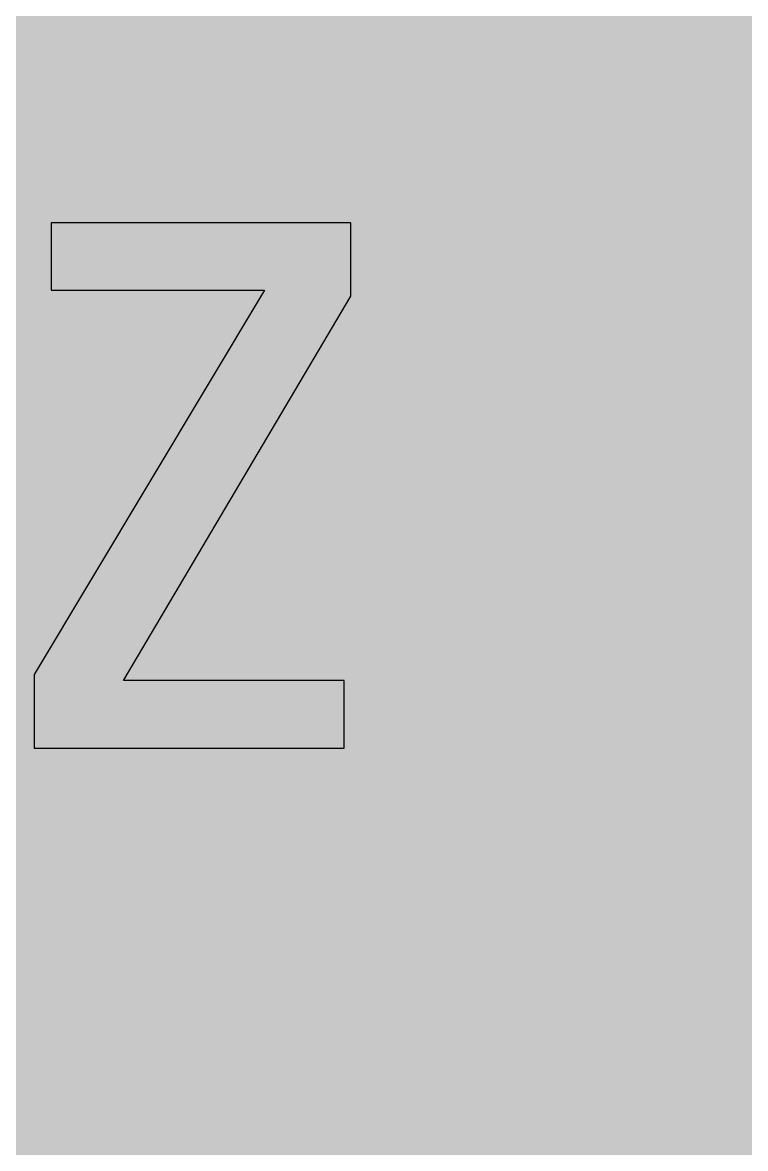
# Model space of a CAD drawing. Header units: millimetres. Extents: x 0 to 212, y 0 to 318.
# Drawn here: x 30.6 to 81.6, y 158.8 to 238.2 of the extents above; entities that cross this region are included whole.
import ezdxf

# ---------------------------------------------------------------- set-up
doc = ezdxf.new("R2010")
doc.units = ezdxf.units.MM

msp = doc.modelspace()

# ---------------------------------------------------------------- hatches: boundary and pattern name
for color, points in [(40, [(14.1633, 0.0536), (13.9878, 0.0533), (13.8125, 0.0559), (13.6373, 0.061), (13.462, 0.0686), (13.2893, 0.0787), (13.114, 0.0914), (12.9413, 0.1041), (12.7686, 0.1219), (12.5959, 0.1397), (12.4231, 0.16), (12.2504, 0.1829), (12.0777, 0.2057), (11.9075, 0.2337), (11.7373, 0.2616), (11.5672, 0.2921), (11.397, 0.3251), (11.2268, 0.3607), (11.0592, 0.3988), (10.8915, 0.4369), (10.7239, 0.4775), (10.5562, 0.5207), (10.3886, 0.5664), (10.2235, 0.6121), (10.0584, 0.6629), (9.8933, 0.7137), (9.7307, 0.7671), (9.5682, 0.8204), (9.4056, 0.8788), (9.2431, 0.9373), (9.083, 0.9982), (8.923, 1.0617), (8.763, 1.1252), (8.6055, 1.1938), (8.4455, 1.2624), (8.2906, 1.331), (8.1331, 1.4046), (7.9781, 1.4783), (7.8232, 1.5545), (7.6708, 1.6332), (7.5184, 1.7145), (7.366, 1.7958), (7.2161, 1.8796), (7.0663, 1.966), (6.919, 2.0523), (6.7716, 2.1438), (6.6243, 2.2352), (6.4795, 2.3266), (6.3348, 2.4232), (6.19, 2.5197), (6.0477, 2.6187), (5.908, 2.7178), (5.7683, 2.8194), (5.6286, 2.9235), (5.4915, 3.0302), (5.3543, 3.1369), (5.2197, 3.2461), (5.0851, 3.3579), (4.953, 3.4722), (4.8209, 3.5865), (4.6914, 3.7033), (4.5644, 3.8202), (4.4348, 3.9395), (4.3104, 4.0615), (4.1859, 4.1859), (4.0615, 4.3104), (3.9395, 4.4348), (3.8202, 4.5618), (3.7033, 4.6914), (3.5865, 4.8209), (3.4722, 4.953), (3.3579, 5.0851), (3.2487, 5.2197), (3.1369, 5.3543), (3.0302, 5.4915), (2.9235, 5.6286), (2.8194, 5.7683), (2.7178, 5.908), (2.6187, 6.0477), (2.5197, 6.19), (2.4232, 6.3348), (2.3266, 6.477), (2.2352, 6.6243), (2.1438, 6.7691), (2.0523, 6.9164), (1.966, 7.0663), (1.8796, 7.2161), (1.7958, 7.366), (1.7145, 7.5184), (1.6332, 7.6708), (1.5545, 7.8232), (1.4783, 7.9781), (1.4046, 8.1331), (1.331, 8.2906), (1.2598, 8.4455), (1.1913, 8.603), (1.1252, 8.763), (1.0592, 8.923), (0.9982, 9.083), (0.9373, 9.2431), (0.8763, 9.4056), (0.8204, 9.5682), (0.7645, 9.7307), (0.7112, 9.8933), (0.6604, 10.0584), (0.6121, 10.2235), (0.5639, 10.3911), (0.5207, 10.5562), (0.4775, 10.7239), (0.4343, 10.8915), (0.3962, 11.0592), (0.3607, 11.2268), (0.3251, 11.397), (0.2921, 11.5672), (0.2616, 11.7373), (0.2311, 11.9075), (0.2057, 12.0802), (0.1803, 12.2504), (0.1575, 12.4231), (0.1372, 12.5959), (0.1194, 12.7686), (0.1041, 12.9413), (0.0889, 13.1166), (0.0787, 13.2893), (0.0686, 13.4645), (0.061, 13.6373), (0.0559, 13.8125), (0.0508, 13.9878), (0.0508, 14.163), (0.0522, 303.4425), (0.0508, 303.6164), (0.0559, 303.7916), (0.061, 303.9669), (0.0686, 304.1396), (0.0787, 304.3149), (0.0889, 304.4876), (0.1041, 304.6628), (0.1194, 304.8356), (0.1372, 305.0083), (0.1575, 305.181), (0.1803, 305.3537), (0.2057, 305.5239), (0.2311, 305.6966), (0.2616, 305.8668), (0.2921, 306.037), (0.3251, 306.2072), (0.3607, 306.3748), (0.3962, 306.545), (0.4343, 306.7126), (0.4775, 306.8803), (0.5207, 307.0479), (0.5639, 307.213), (0.6121, 307.3781), (0.6604, 307.5432), (0.7112, 307.7083), (0.7645, 307.8734), (0.8204, 308.036), (0.8763, 308.1985), (0.9373, 308.3611), (0.9982, 308.5211), (1.0592, 308.6811), (1.1252, 308.8411), (1.1913, 308.9986), (1.2598, 309.1561), (1.331, 309.3136), (1.4046, 309.4685), (1.4783, 309.626), (1.5545, 309.7784), (1.6332, 309.9333), (1.7145, 310.0857), (1.7958, 310.2356), (1.8796, 310.388), (1.966, 310.5379), (2.0523, 310.6852), (2.1438, 310.8325), (2.2352, 310.9798), (2.3266, 311.1246), (2.4232, 311.2694), (2.5197, 311.4116), (2.6187, 311.5539), (2.7178, 311.6961), (2.8194, 311.8358), (2.9235, 311.9755), (3.0302, 312.1127), (3.1369, 312.2473), (3.2487, 312.3844), (3.3579, 312.5165), (3.4722, 312.6486), (3.5865, 312.7807), (3.7033, 312.9102), (3.8202, 313.0398), (3.9395, 313.1668), (4.0615, 313.2938), (4.1859, 313.4182), (4.3104, 313.5401), (4.4348, 313.6621), (4.5644, 313.784), (4.6914, 313.9008), (4.8209, 314.0177), (4.953, 314.132), (5.0851, 314.2437), (5.2197, 314.3555), (5.3543, 314.4647), (5.4915, 314.5739), (5.6286, 314.6781), (5.7683, 314.7822), (5.908, 314.8838), (6.0477, 314.9854), (6.19, 315.0845), (6.3348, 315.181), (6.4795, 315.275), (6.6243, 315.3689), (6.7716, 315.4604), (6.919, 315.5493), (7.0663, 315.6382), (7.2161, 315.7245), (7.366, 315.8084), (7.5184, 315.8896), (7.6708, 315.9709), (7.8232, 316.0471), (7.9781, 316.1233), (8.1331, 316.1995), (8.2906, 316.2706), (8.4455, 316.3418), (8.6055, 316.4103), (8.763, 316.4789), (8.923, 316.5424), (9.083, 316.6059), (9.2431, 316.6669), (9.4056, 316.7253), (9.5682, 316.7837), (9.7307, 316.8371), (9.8933, 316.8904), (10.0584, 316.9412), (10.2235, 316.992), (10.3886, 317.0377), (10.5562, 317.0834), (10.7239, 317.1266), (10.8915, 317.1673), (11.0592, 317.2079), (11.2268, 317.2435), (11.397, 317.279), (11.5672, 317.312), (11.7373, 317.3425), (11.9075, 317.3705), (12.0777, 317.3984), (12.2504, 317.4213), (12.4231, 317.4441), (12.5959, 317.4644), (12.7686, 317.4822), (12.9413, 317.5), (13.114, 317.5127), (13.2893, 317.5254), (13.462, 317.5356), (13.6373, 317.5432), (13.8125, 317.5483), (13.9878, 317.5508), (14.163, 317.5533), (197.6078, 317.5536), (197.7822, 317.5508), (197.9574, 317.5483), (198.1327, 317.5432), (198.3054, 317.5356), (198.4807, 317.5254), (198.6534, 317.5127), (198.8287, 317.5), (199.0014, 317.4822), (199.1741, 317.4644), (199.3468, 317.4441), (199.5195, 317.4213), (199.6897, 317.3984), (199.8624, 317.3705), (200.0326, 317.3425), (200.2028, 317.312), (200.373, 317.279), (200.5432, 317.2435), (200.7108, 317.2079), (200.8784, 317.1673), (201.0461, 317.1266), (201.2137, 317.0834), (201.3788, 317.0377), (201.5465, 316.992), (201.7116, 316.9412), (201.8767, 316.8904), (202.0392, 316.8371), (202.2018, 316.7837), (202.3643, 316.7253), (202.5269, 316.6669), (202.6869, 316.6059), (202.8469, 316.5424), (203.007, 316.4789), (203.167, 316.4103), (203.3245, 316.3418), (203.4794, 316.2706), (203.6369, 316.1995), (203.7918, 316.1233), (203.9468, 316.0471), (204.0992, 315.9709), (204.2516, 315.8896), (204.404, 315.8084), (204.5538, 315.7245), (204.7037, 315.6382), (204.8535, 315.5493), (205.0009, 315.4604), (205.1456, 315.3689), (205.293, 315.275), (205.4352, 315.181), (205.58, 315.0845), (205.7222, 314.9854), (205.8619, 314.8838), (206.0016, 314.7822), (206.1413, 314.6781), (206.2785, 314.5739), (206.4156, 314.4647), (206.5503, 314.3555), (206.6849, 314.2437), (206.817, 314.132), (206.949, 314.0177), (207.0786, 313.9008), (207.2081, 313.784), (207.3351, 313.6621), (207.4596, 313.5401), (207.584, 313.4182), (207.7085, 313.2938), (207.8304, 313.1668), (207.9498, 313.0398), (208.0666, 312.9102), (208.1835, 312.7807), (208.2978, 312.6486), (208.4121, 312.5165), (208.5238, 312.3844), (208.6331, 312.2473), (208.7397, 312.1127), (208.8464, 311.9755), (208.9506, 311.8358), (209.0522, 311.6961), (209.1512, 311.5539), (209.2503, 311.4116), (209.3468, 311.2694), (209.4433, 311.1246), (209.5348, 310.9798), (209.6262, 310.8325), (209.7176, 310.6852), (209.804, 310.5379), (209.8904, 310.388), (209.9742, 310.2356), (210.0555, 310.0857), (210.1367, 309.9333), (210.2155, 309.7784), (210.2917, 309.626), (210.3653, 309.4685), (210.439, 309.3136), (210.5076, 309.1561), (210.5762, 308.9986), (210.6447, 308.8411), (210.7082, 308.6811), (210.7717, 308.5211), (210.8327, 308.3611), (210.8911, 308.1985), (210.9495, 308.036), (211.0029, 307.8734), (211.0562, 307.7083), (211.107, 307.5432), (211.1578, 307.3781), (211.2035, 307.213), (211.2493, 307.0479), (211.2924, 306.8803), (211.3331, 306.7126), (211.3712, 306.545), (211.4093, 306.3748), (211.4448, 306.2072), (211.4779, 306.037), (211.5083, 305.8668), (211.5363, 305.6966), (211.5642, 305.5239), (211.5871, 305.3537), (211.6099, 305.181), (211.6303, 305.0083), (211.648, 304.8356), (211.6658, 304.6628), (211.6785, 304.4876), (211.6912, 304.3149), (211.7014, 304.1396), (211.709, 303.9669), (211.7141, 303.7916), (211.7166, 303.6164), (211.7166, 303.4411), (211.7189, 14.1647), (211.7166, 13.9878), (211.7141, 13.8125), (211.709, 13.6373), (211.7014, 13.4645), (211.6912, 13.2893), (211.6785, 13.1166), (211.6658, 12.9413), (211.648, 12.7686), (211.6303, 12.5959), (211.6099, 12.4231), (211.5871, 12.2504), (211.5642, 12.0802), (211.5363, 11.9075), (211.5083, 11.7373), (211.4779, 11.5672), (211.4448, 11.397), (211.4093, 11.2268), (211.3712, 11.0592), (211.3331, 10.8915), (211.2924, 10.7239), (211.2493, 10.5562), (211.2035, 10.3911), (211.1578, 10.2235), (211.107, 10.0584), (211.0562, 9.8933), (211.0029, 9.7307), (210.9495, 9.5682), (210.8911, 9.4056), (210.8327, 9.2431), (210.7717, 9.083), (210.7082, 8.923), (210.6447, 8.763), (210.5762, 8.603), (210.5076, 8.4455), (210.439, 8.2906), (210.3653, 8.1331), (210.2917, 7.9781), (210.2155, 7.8232), (210.1367, 7.6708), (210.0555, 7.5184), (209.9742, 7.366), (209.8904, 7.2161), (209.804, 7.0663), (209.7176, 6.9164), (209.6262, 6.7691), (209.5348, 6.6243), (209.4433, 6.477), (209.3468, 6.3348), (209.2503, 6.19), (209.1512, 6.0477), (209.0522, 5.908), (208.9506, 5.7683), (208.8464, 5.6286), (208.7397, 5.4915), (208.6331, 5.3543), (208.5238, 5.2197), (208.4121, 5.0851), (208.2978, 4.953), (208.1835, 4.8209), (208.0666, 4.6914), (207.9498, 4.5618), (207.8304, 4.4348), (207.7085, 4.3104), (207.584, 4.1859), (207.4596, 4.0615), (207.3351, 3.9395), (207.2081, 3.8202), (207.0786, 3.7033), (206.949, 3.5865), (206.817, 3.4722), (206.6849, 3.3579), (206.5503, 3.2461), (206.4156, 3.1369), (206.2785, 3.0302), (206.1413, 2.9235), (206.0016, 2.8194), (205.8619, 2.7178), (205.7222, 2.6187), (205.58, 2.5197), (205.4352, 2.4232), (205.293, 2.3266), (205.1456, 2.2352), (205.0009, 2.1438), (204.8535, 2.0523), (204.7037, 1.966), (204.5538, 1.8796), (204.404, 1.7958), (204.2516, 1.7145), (204.0992, 1.6332), (203.9468, 1.5545), (203.7918, 1.4783), (203.6369, 1.4046), (203.4794, 1.331), (203.3245, 1.2624), (203.167, 1.1938), (203.007, 1.1252), (202.8469, 1.0617), (202.6869, 0.9982), (202.5269, 0.9373), (202.3643, 0.8788), (202.2018, 0.8204), (202.0392, 0.7671), (201.8767, 0.7137), (201.7116, 0.6629), (201.5465, 0.6121), (201.3788, 0.5664), (201.2137, 0.5207), (201.0461, 0.4775), (200.8784, 0.4369), (200.7108, 0.3988), (200.5432, 0.3607), (200.373, 0.3251), (200.2028, 0.2921), (200.0326, 0.2616), (199.8624, 0.2337), (199.6897, 0.2057), (199.5195, 0.1829), (199.3468, 0.16), (199.1741, 0.1397), (199.0014, 0.1219), (198.8287, 0.1041), (198.6534, 0.0914), (198.4807, 0.0787), (198.3054, 0.0686), (198.1327, 0.061), (197.9574, 0.0559), (197.7822, 0.0533), (197.6069, 0.0533)]), (59, [(53.7626, 218.8803), (53.7626, 224.0661), (32.6499, 224.0661), (32.6499, 219.3036), (47.6772, 219.3036), (31.4332, 192.2113), (31.4332, 187.0258), (53.2874, 187.0258), (53.2874, 191.7883), (37.7292, 191.7883)])]:
    msp.add_hatch(color=color).paths.add_polyline_path(points)
h = msp.add_hatch(color=59)
edge = h.paths.add_edge_path()
edge.add_line((69.1624, 210.626), (69.342, 210.6244))
edge.add_line((69.342, 210.6244), (69.5173, 210.6219))
edge.add_line((69.5173, 210.6219), (69.6925, 210.6193))
edge.add_line((69.6925, 210.6193), (69.8627, 210.6143))
edge.add_line((69.8627, 210.6143), (70.0303, 210.6092))
edge.add_line((70.0303, 210.6092), (70.198, 210.6016))
edge.add_line((70.198, 210.6016), (70.3605, 210.5939))
edge.add_line((70.3605, 210.5939), (70.5206, 210.5838))
edge.add_line((70.5206, 210.5838), (70.678, 210.5711))
edge.add_line((70.678, 210.5711), (70.833, 210.5584))
edge.add_line((70.833, 210.5584), (70.9828, 210.5431))
edge.add_line((70.9828, 210.5431), (71.1327, 210.5254))
edge.add_line((71.1327, 210.5254), (71.28, 210.5076))
edge.add_line((71.28, 210.5076), (71.4223, 210.4873))
edge.add_line((71.4223, 210.4873), (71.562, 210.4644))
edge.add_line((71.562, 210.4644), (71.6991, 210.4415))
edge.add_line((71.6991, 210.4415), (71.8363, 210.4161))
edge.add_line((71.8363, 210.4161), (71.9684, 210.3857))
edge.add_line((71.9684, 210.3857), (72.0954, 210.3577))
edge.add_line((72.0954, 210.3577), (72.2224, 210.3247))
edge.add_line((72.2224, 210.3247), (72.3468, 210.2891))
edge.add_line((72.3468, 210.2891), (72.4662, 210.2536))
edge.add_line((72.4662, 210.2536), (72.5856, 210.2129))
edge.add_line((72.5856, 210.2129), (72.6999, 210.1723))
edge.add_line((72.6999, 210.1723), (72.8116, 210.1291))
edge.add_line((72.8116, 210.1291), (72.9234, 210.0834))
edge.add_line((72.9234, 210.0834), (73.0301, 210.0351))
edge.add_line((73.0301, 210.0351), (73.1317, 209.9818))
edge.add_line((73.1317, 209.9818), (73.2333, 209.9285))
edge.add_line((73.2333, 209.9285), (73.3323, 209.8726))
edge.add_line((73.3323, 209.8726), (73.4263, 209.8142))
edge.add_line((73.4263, 209.8142), (73.5203, 209.7507))
edge.add_line((73.5203, 209.7507), (73.6092, 209.6872))
edge.add_line((73.6092, 209.6872), (73.6956, 209.6186))
edge.add_line((73.6956, 209.6186), (73.7819, 209.55))
edge.add_line((73.7819, 209.55), (73.8632, 209.4763))
edge.add_line((73.8632, 209.4763), (73.9394, 209.4001))
edge.add_line((73.9394, 209.4001), (74.0156, 209.3189))
edge.add_line((74.0156, 209.3189), (74.0893, 209.2376))
edge.add_line((74.0893, 209.2376), (74.1578, 209.1512))
edge.add_line((74.1578, 209.1512), (74.2264, 209.0623))
edge.add_line((74.2264, 209.0623), (74.2899, 208.9709))
edge.add_line((74.2899, 208.9709), (74.3509, 208.8744))
edge.add_line((74.3509, 208.8744), (74.4093, 208.7778))
edge.add_line((74.4093, 208.7778), (74.4652, 208.6737))
edge.add_line((74.4652, 208.6737), (74.5185, 208.5696))
edge.add_line((74.5185, 208.5696), (74.5693, 208.4603))
edge.add_line((74.5693, 208.4603), (74.615, 208.3486))
edge.add_line((74.615, 208.3486), (74.6608, 208.2317))
edge.add_line((74.6608, 208.2317), (74.7014, 208.1124))
edge.add_line((74.7014, 208.1124), (74.7395, 207.9879))
edge.add_line((74.7395, 207.9879), (74.7751, 207.8609))
edge.add_line((74.7751, 207.8609), (74.8081, 207.7288))
edge.add_line((74.8081, 207.7288), (74.8386, 207.5942))
edge.add_line((74.8386, 207.5942), (74.8665, 207.4545))
edge.add_line((74.8665, 207.4545), (74.8894, 207.3123))
edge.add_line((74.8894, 207.3123), (74.9122, 207.1649))
edge.add_line((74.9122, 207.1649), (74.93, 207.0151))
edge.add_line((74.93, 207.0151), (74.9452, 206.8601))
edge.add_line((74.9452, 206.8601), (74.9579, 206.7001))
edge.add_line((74.9579, 206.7001), (74.9681, 206.5376))
edge.add_line((74.9681, 206.5376), (74.9757, 206.3699))
edge.add_line((74.9757, 206.3699), (74.9808, 206.1972))
edge.add_line((74.9808, 206.1972), (74.9808, 206.0194))
edge.add_line((74.9808, 206.0194), (74.9833, 203.9052))
edge.add_line((74.9833, 203.9052), (70.9605, 203.9052))
edge.add_line((70.9605, 203.9052), (70.5866, 203.901))
edge.add_line((70.5866, 203.901), (70.2183, 203.896))
edge.add_line((70.2183, 203.896), (69.8551, 203.8858))
edge.add_line((69.8551, 203.8858), (69.4995, 203.8706))
edge.add_line((69.4995, 203.8706), (69.1515, 203.8502))
edge.add_line((69.1515, 203.8502), (68.8086, 203.8274))
edge.add_line((68.8086, 203.8274), (68.4708, 203.7994))
edge.add_line((68.4708, 203.7994), (68.138, 203.7664))
edge.add_line((68.138, 203.7664), (67.8129, 203.7309))
edge.add_line((67.8129, 203.7309), (67.4954, 203.6902))
edge.add_line((67.4954, 203.6902), (67.1805, 203.647))
edge.add_line((67.1805, 203.647), (66.8731, 203.5962))
edge.add_line((66.8731, 203.5962), (66.5734, 203.5429))
edge.add_line((66.5734, 203.5429), (66.2788, 203.487))
edge.add_line((66.2788, 203.487), (65.9892, 203.4235))
edge.add_line((65.9892, 203.4235), (65.7073, 203.3575))
edge.add_line((65.7073, 203.3575), (65.4304, 203.2889))
edge.add_line((65.4304, 203.2889), (65.1586, 203.2127))
edge.add_line((65.1586, 203.2127), (64.8945, 203.134))
edge.add_line((64.8945, 203.134), (64.6354, 203.0501))
edge.add_line((64.6354, 203.0501), (64.3814, 202.9638))
edge.add_line((64.3814, 202.9638), (64.135, 202.8723))
edge.add_line((64.135, 202.8723), (63.8937, 202.7758))
edge.add_line((63.8937, 202.7758), (63.6575, 202.6768))
edge.add_line((63.6575, 202.6768), (63.4289, 202.5726))
edge.add_line((63.4289, 202.5726), (63.2054, 202.4634))
edge.add_line((63.2054, 202.4634), (62.9895, 202.3491))
edge.add_line((62.9895, 202.3491), (62.7761, 202.2323))
edge.add_line((62.7761, 202.2323), (62.5704, 202.1103))
edge.add_line((62.5704, 202.1103), (62.3722, 201.9859))
edge.add_line((62.3722, 201.9859), (62.1792, 201.8563))
edge.add_line((62.1792, 201.8563), (61.9912, 201.7217))
edge.add_line((61.9912, 201.7217), (61.8084, 201.582))
edge.add_line((61.8084, 201.582), (61.6331, 201.4398))
edge.add_line((61.6331, 201.4398), (61.4629, 201.2925))
edge.add_line((61.4629, 201.2925), (61.2978, 201.1401))
edge.add_line((61.2978, 201.1401), (61.1403, 200.9851))
edge.add_line((61.1403, 200.9851), (60.9879, 200.8251))
edge.add_line((60.9879, 200.8251), (60.8406, 200.6625))
edge.add_line((60.8406, 200.6625), (60.7009, 200.4924))
edge.add_line((60.7009, 200.4924), (60.5638, 200.3196))
edge.add_line((60.5638, 200.3196), (60.4368, 200.1444))
edge.add_line((60.4368, 200.1444), (60.3123, 199.9615))
edge.add_line((60.3123, 199.9615), (60.1955, 199.7761))
edge.add_line((60.1955, 199.7761), (60.0837, 199.5881))
edge.add_line((60.0837, 199.5881), (59.977, 199.3925))
edge.add_line((59.977, 199.3925), (59.878, 199.1944))
edge.add_line((59.878, 199.1944), (59.7814, 198.9938))
edge.add_line((59.7814, 198.9938), (59.6951, 198.7855))
edge.add_line((59.6951, 198.7855), (59.6113, 198.5747))
edge.add_line((59.6113, 198.5747), (59.5351, 198.3588))
edge.add_line((59.5351, 198.3588), (59.4614, 198.1403))
edge.add_line((59.4614, 198.1403), (59.3979, 197.9168))
edge.add_line((59.3979, 197.9168), (59.3369, 197.6882))
edge.add_line((59.3369, 197.6882), (59.2836, 197.4545))
edge.add_line((59.2836, 197.4545), (59.2353, 197.2183))
edge.add_line((59.2353, 197.2183), (59.1922, 196.977))
edge.add_line((59.1922, 196.977), (59.1541, 196.7332))
edge.add_line((59.1541, 196.7332), (59.1236, 196.4842))
edge.add_line((59.1236, 196.4842), (59.0982, 196.2302))
edge.add_line((59.0982, 196.2302), (59.0779, 195.9712))
edge.add_line((59.0779, 195.9712), (59.0652, 195.7095))
edge.add_line((59.0652, 195.7095), (59.055, 195.4428))
edge.add_line((59.055, 195.4428), (59.0525, 195.1736))
edge.add_line((59.0525, 195.1736), (59.055, 194.884))
edge.add_line((59.055, 194.884), (59.0652, 194.5996))
edge.add_line((59.0652, 194.5996), (59.0779, 194.3202))
edge.add_line((59.0779, 194.3202), (59.0956, 194.0458))
edge.add_line((59.0956, 194.0458), (59.121, 193.7791))
edge.add_line((59.121, 193.7791), (59.1515, 193.515))
edge.add_line((59.1515, 193.515), (59.1845, 193.2584))
edge.add_line((59.1845, 193.2584), (59.2252, 193.007))
edge.add_line((59.2252, 193.007), (59.2709, 192.7606))
edge.add_line((59.2709, 192.7606), (59.3192, 192.5193))
edge.add_line((59.3192, 192.5193), (59.375, 192.2831))
edge.add_line((59.375, 192.2831), (59.436, 192.0545))
edge.add_line((59.436, 192.0545), (59.4995, 191.8284))
edge.add_line((59.4995, 191.8284), (59.5706, 191.6074))
edge.add_line((59.5706, 191.6074), (59.6443, 191.3915))
edge.add_line((59.6443, 191.3915), (59.723, 191.1833))
edge.add_line((59.723, 191.1833), (59.8068, 190.9775))
edge.add_line((59.8068, 190.9775), (59.8957, 190.7769))
edge.add_line((59.8957, 190.7769), (59.9897, 190.5838))
edge.add_line((59.9897, 190.5838), (60.0888, 190.3933))
edge.add_line((60.0888, 190.3933), (60.1904, 190.2079))
edge.add_line((60.1904, 190.2079), (60.2971, 190.0276))
edge.add_line((60.2971, 190.0276), (60.4088, 189.8523))
edge.add_line((60.4088, 189.8523), (60.5231, 189.6821))
edge.add_line((60.5231, 189.6821), (60.645, 189.517))
edge.add_line((60.645, 189.517), (60.767, 189.357))
edge.add_line((60.767, 189.357), (60.8965, 189.2021))
edge.add_line((60.8965, 189.2021), (61.0286, 189.0497))
edge.add_line((61.0286, 189.0497), (61.1657, 188.9049))
edge.add_line((61.1657, 188.9049), (61.3054, 188.7626))
edge.add_line((61.3054, 188.7626), (61.4502, 188.6255))
edge.add_line((61.4502, 188.6255), (61.6001, 188.4934))
edge.add_line((61.6001, 188.4934), (61.7525, 188.3639))
edge.add_line((61.7525, 188.3639), (61.91, 188.2419))
edge.add_line((61.91, 188.2419), (62.07, 188.1226))
edge.add_line((62.07, 188.1226), (62.2325, 188.0083))
edge.add_line((62.2325, 188.0083), (62.4027, 187.899))
edge.add_line((62.4027, 187.899), (62.5729, 187.7924))
edge.add_line((62.5729, 187.7924), (62.7482, 187.6908))
edge.add_line((62.7482, 187.6908), (62.926, 187.5942))
edge.add_line((62.926, 187.5942), (63.1088, 187.5028))
edge.add_line((63.1088, 187.5028), (63.2943, 187.4139))
edge.add_line((63.2943, 187.4139), (63.4848, 187.3301))
edge.add_line((63.4848, 187.3301), (63.6753, 187.2513))
edge.add_line((63.6753, 187.2513), (63.8708, 187.1751))
edge.add_line((63.8708, 187.1751), (64.0715, 187.104))
edge.add_line((64.0715, 187.104), (64.2722, 187.0354))
edge.add_line((64.2722, 187.0354), (64.4779, 186.9719))
edge.add_line((64.4779, 186.9719), (64.6862, 186.9135))
edge.add_line((64.6862, 186.9135), (64.8995, 186.8602))
edge.add_line((64.8995, 186.8602), (65.1129, 186.8094))
edge.add_line((65.1129, 186.8094), (65.3313, 186.7611))
edge.add_line((65.3313, 186.7611), (65.5523, 186.7179))
edge.add_line((65.5523, 186.7179), (65.7733, 186.6798))
edge.add_line((65.7733, 186.6798), (66.0019, 186.6443))
edge.add_line((66.0019, 186.6443), (66.2305, 186.6113))
edge.add_line((66.2305, 186.6113), (66.4616, 186.5833))
edge.add_line((66.4616, 186.5833), (66.6953, 186.5605))
edge.add_line((66.6953, 186.5605), (66.9315, 186.5401))
edge.add_line((66.9315, 186.5401), (67.1728, 186.5249))
edge.add_line((67.1728, 186.5249), (67.4141, 186.5122))
edge.add_line((67.4141, 186.5122), (67.658, 186.502))
edge.add_line((67.658, 186.502), (67.9069, 186.497))
edge.add_line((67.9069, 186.497), (68.1558, 186.4944))
edge.add_line((68.1558, 186.4944), (68.3387, 186.497))
edge.add_line((68.3387, 186.497), (68.5216, 186.4995))
edge.add_line((68.5216, 186.4995), (68.7019, 186.5071))
edge.add_line((68.7019, 186.5071), (68.8772, 186.5173))
edge.add_line((68.8772, 186.5173), (69.0524, 186.5274))
edge.add_line((69.0524, 186.5274), (69.2252, 186.5427))
edge.add_line((69.2252, 186.5427), (69.3928, 186.5579))
edge.add_line((69.3928, 186.5579), (69.5604, 186.5757))
edge.add_line((69.5604, 186.5757), (69.7255, 186.5986))
edge.add_line((69.7255, 186.5986), (69.8881, 186.6214))
edge.add_line((69.8881, 186.6214), (70.0481, 186.6468))
edge.add_line((70.0481, 186.6468), (70.2031, 186.6748))
edge.add_line((70.2031, 186.6748), (70.358, 186.7052))
edge.add_line((70.358, 186.7052), (70.5104, 186.7383))
edge.add_line((70.5104, 186.7383), (70.6603, 186.7738))
edge.add_line((70.6603, 186.7738), (70.8101, 186.8094))
edge.add_line((70.8101, 186.8094), (70.9549, 186.85))
edge.add_line((70.9549, 186.85), (71.0971, 186.8907))
edge.add_line((71.0971, 186.8907), (71.2394, 186.9338))
edge.add_line((71.2394, 186.9338), (71.3791, 186.9796))
edge.add_line((71.3791, 186.9796), (71.5137, 187.0253))
edge.add_line((71.5137, 187.0253), (71.6483, 187.0761))
edge.add_line((71.6483, 187.0761), (71.7804, 187.1269))
edge.add_line((71.7804, 187.1269), (71.9125, 187.1777))
edge.add_line((71.9125, 187.1777), (72.0395, 187.2336))
edge.add_line((72.0395, 187.2336), (72.1665, 187.2894))
edge.add_line((72.1665, 187.2894), (72.2884, 187.3479))
edge.add_line((72.2884, 187.3479), (72.4103, 187.4088))
edge.add_line((72.4103, 187.4088), (72.5297, 187.4698))
edge.add_line((72.5297, 187.4698), (72.6491, 187.5333))
edge.add_line((72.6491, 187.5333), (72.7634, 187.5993))
edge.add_line((72.7634, 187.5993), (72.8777, 187.6654))
edge.add_line((72.8777, 187.6654), (72.9894, 187.7339))
edge.add_line((72.9894, 187.7339), (73.1012, 187.8051))
edge.add_line((73.1012, 187.8051), (73.2079, 187.8762))
edge.add_line((73.2079, 187.8762), (73.3146, 187.9473))
edge.add_line((73.3146, 187.9473), (73.4187, 188.0235))
edge.add_line((73.4187, 188.0235), (73.5228, 188.0997))
edge.add_line((73.5228, 188.0997), (73.6219, 188.1759))
edge.add_line((73.6219, 188.1759), (73.721, 188.2546))
edge.add_line((73.721, 188.2546), (73.8175, 188.3334))
edge.add_line((73.8175, 188.3334), (73.914, 188.4147))
edge.add_line((73.914, 188.4147), (74.008, 188.4985))
edge.add_line((74.008, 188.4985), (74.0994, 188.5823))
edge.add_line((74.0994, 188.5823), (74.1909, 188.6661))
edge.add_line((74.1909, 188.6661), (74.2798, 188.7525))
edge.add_line((74.2798, 188.7525), (74.3661, 188.8388))
edge.add_line((74.3661, 188.8388), (74.4525, 188.9277))
edge.add_line((74.4525, 188.9277), (74.5363, 189.0166))
edge.add_line((74.5363, 189.0166), (74.6176, 189.1081))
edge.add_line((74.6176, 189.1081), (74.6989, 189.1995))
edge.add_line((74.6989, 189.1995), (74.7776, 189.291))
edge.add_line((74.7776, 189.291), (74.8563, 189.3849))
edge.add_line((74.8563, 189.3849), (74.9325, 189.4789))
edge.add_line((74.9325, 189.4789), (75.0062, 189.5754))
edge.add_line((75.0062, 189.5754), (75.0799, 189.6694))
edge.add_line((75.0799, 189.6694), (75.151, 189.7659))
edge.add_line((75.151, 189.7659), (75.2221, 189.865))
edge.add_line((75.2221, 189.865), (75.2907, 189.9641))
edge.add_line((75.2907, 189.9641), (75.3593, 190.0631))
edge.add_line((75.3593, 190.0631), (75.4253, 190.1622))
edge.add_line((75.4253, 190.1622), (75.4913, 190.2612))
edge.add_line((75.4913, 190.2612), (75.5548, 190.3628))
edge.add_line((75.5548, 190.3628), (75.6183, 190.4644))
edge.add_line((75.6183, 190.4644), (76.3062, 187.0258))
edge.add_line((76.3062, 187.0258), (80.3811, 187.0258))
edge.add_line((80.3811, 187.0258), (80.3811, 206.339))
edge.add_line((80.3811, 206.339), (80.3783, 206.6011))
edge.add_line((80.3783, 206.6011), (80.3707, 206.8601))
edge.add_line((80.3707, 206.8601), (80.3605, 207.1167))
edge.add_line((80.3605, 207.1167), (80.3453, 207.3681))
edge.add_line((80.3453, 207.3681), (80.3275, 207.6171))
edge.add_line((80.3275, 207.6171), (80.3021, 207.8609))
edge.add_line((80.3021, 207.8609), (80.2742, 208.1022))
edge.add_line((80.2742, 208.1022), (80.2411, 208.3384))
edge.add_line((80.2411, 208.3384), (80.2056, 208.5721))
edge.add_line((80.2056, 208.5721), (80.1624, 208.8007))
edge.add_line((80.1624, 208.8007), (80.1167, 209.0242))
edge.add_line((80.1167, 209.0242), (80.0659, 209.2452))
edge.add_line((80.0659, 209.2452), (80.01, 209.4636))
edge.add_line((80.01, 209.4636), (79.949, 209.677))
edge.add_line((79.949, 209.677), (79.883, 209.8853))
edge.add_line((79.883, 209.8853), (79.8119, 210.091))
edge.add_line((79.8119, 210.091), (79.7357, 210.2917))
edge.add_line((79.7357, 210.2917), (79.6569, 210.4898))
edge.add_line((79.6569, 210.4898), (79.5706, 210.6828))
edge.add_line((79.5706, 210.6828), (79.4791, 210.8708))
edge.add_line((79.4791, 210.8708), (79.3826, 211.0562))
edge.add_line((79.3826, 211.0562), (79.2836, 211.2391))
edge.add_line((79.2836, 211.2391), (79.1769, 211.4144))
edge.add_line((79.1769, 211.4144), (79.0651, 211.5896))
edge.add_line((79.0651, 211.5896), (78.9483, 211.7573))
edge.add_line((78.9483, 211.7573), (78.8264, 211.9224))
edge.add_line((78.8264, 211.9224), (78.6994, 212.0824))
edge.add_line((78.6994, 212.0824), (78.5647, 212.2399))
edge.add_line((78.5647, 212.2399), (78.4276, 212.3923))
edge.add_line((78.4276, 212.3923), (78.2828, 212.5421))
edge.add_line((78.2828, 212.5421), (78.1329, 212.6869))
edge.add_line((78.1329, 212.6869), (77.978, 212.8266))
edge.add_line((77.978, 212.8266), (77.818, 212.9638))
edge.add_line((77.818, 212.9638), (77.6503, 213.0958))
edge.add_line((77.6503, 213.0958), (77.4776, 213.2228))
edge.add_line((77.4776, 213.2228), (77.2998, 213.3473))
edge.add_line((77.2998, 213.3473), (77.1144, 213.4667))
edge.add_line((77.1144, 213.4667), (76.9264, 213.581))
edge.add_line((76.9264, 213.581), (76.7283, 213.6927))
edge.add_line((76.7283, 213.6927), (76.5277, 213.7994))
edge.add_line((76.5277, 213.7994), (76.3194, 213.901))
edge.add_line((76.3194, 213.901), (76.1035, 214.0001))
edge.add_line((76.1035, 214.0001), (75.8825, 214.0941))
edge.add_line((75.8825, 214.0941), (75.6564, 214.1855))
edge.add_line((75.6564, 214.1855), (75.4228, 214.2693))
edge.add_line((75.4228, 214.2693), (75.184, 214.3506))
edge.add_line((75.184, 214.3506), (74.9376, 214.4293))
edge.add_line((74.9376, 214.4293), (74.6862, 214.5005))
edge.add_line((74.6862, 214.5005), (74.4271, 214.569))
edge.add_line((74.4271, 214.569), (74.1629, 214.6325))
edge.add_line((74.1629, 214.6325), (73.8911, 214.6935))
edge.add_line((73.8911, 214.6935), (73.6117, 214.7494))
edge.add_line((73.6117, 214.7494), (73.3273, 214.8002))
edge.add_line((73.3273, 214.8002), (73.0377, 214.8459))
edge.add_line((73.0377, 214.8459), (72.738, 214.8891))
edge.add_line((72.738, 214.8891), (72.4332, 214.9272))
edge.add_line((72.4332, 214.9272), (72.1208, 214.9602))
edge.add_line((72.1208, 214.9602), (71.8033, 214.9881))
edge.add_line((71.8033, 214.9881), (71.4756, 215.0135))
edge.add_line((71.4756, 215.0135), (71.1429, 215.0339))
edge.add_line((71.1429, 215.0339), (70.805, 215.0491))
edge.add_line((70.805, 215.0491), (70.4571, 215.0593))
edge.add_line((70.4571, 215.0593), (70.104, 215.0669))
edge.add_line((70.104, 215.0669), (69.7433, 215.0694))
edge.add_line((69.7433, 215.0694), (69.5808, 215.0694))
edge.add_line((69.5808, 215.0694), (69.4207, 215.0669))
edge.add_line((69.4207, 215.0669), (69.2607, 215.0643))
edge.add_line((69.2607, 215.0643), (69.1007, 215.0593))
edge.add_line((69.1007, 215.0593), (68.9432, 215.0542))
edge.add_line((68.9432, 215.0542), (68.7832, 215.0491))
edge.add_line((68.7832, 215.0491), (68.6257, 215.0415))
edge.add_line((68.6257, 215.0415), (68.4682, 215.0339))
edge.add_line((68.4682, 215.0339), (68.3108, 215.0237))
edge.add_line((68.3108, 215.0237), (68.1558, 215.0135))
edge.add_line((68.1558, 215.0135), (67.9983, 215.0034))
edge.add_line((67.9983, 215.0034), (67.8434, 214.9907))
edge.add_line((67.8434, 214.9907), (67.6885, 214.978))
edge.add_line((67.6885, 214.978), (67.5361, 214.9627))
edge.add_line((67.5361, 214.9627), (67.3811, 214.9475))
edge.add_line((67.3811, 214.9475), (67.2287, 214.9323))
edge.add_line((67.2287, 214.9323), (67.0763, 214.917))
edge.add_line((67.0763, 214.917), (66.9239, 214.8992))
edge.add_line((66.9239, 214.8992), (66.7741, 214.8789))
edge.add_line((66.7741, 214.8789), (66.6217, 214.8611))
edge.add_line((66.6217, 214.8611), (66.4718, 214.8408))
edge.add_line((66.4718, 214.8408), (66.3245, 214.8205))
edge.add_line((66.3245, 214.8205), (66.1746, 214.7976))
edge.add_line((66.1746, 214.7976), (66.0273, 214.7748))
edge.add_line((66.0273, 214.7748), (65.88, 214.7519))
edge.add_line((65.88, 214.7519), (65.7327, 214.7291))
edge.add_line((65.7327, 214.7291), (65.5879, 214.7037))
edge.add_line((65.5879, 214.7037), (65.4406, 214.6808))
edge.add_line((65.4406, 214.6808), (65.2983, 214.6529))
edge.add_line((65.2983, 214.6529), (65.1535, 214.6275))
edge.add_line((65.1535, 214.6275), (65.0113, 214.5995))
edge.add_line((65.0113, 214.5995), (64.8691, 214.5741))
edge.add_line((64.8691, 214.5741), (64.7268, 214.5436))
edge.add_line((64.7268, 214.5436), (64.5846, 214.5157))
edge.add_line((64.5846, 214.5157), (64.4449, 214.4878))
edge.add_line((64.4449, 214.4878), (64.3052, 214.4573))
edge.add_line((64.3052, 214.4573), (64.168, 214.4268))
edge.add_line((64.168, 214.4268), (64.0283, 214.3963))
edge.add_line((64.0283, 214.3963), (63.8937, 214.3633))
edge.add_line((63.8937, 214.3633), (63.7565, 214.3328))
edge.add_line((63.7565, 214.3328), (63.6219, 214.2998))
edge.add_line((63.6219, 214.2998), (63.4873, 214.2668))
edge.add_line((63.4873, 214.2668), (63.3527, 214.2338))
edge.add_line((63.3527, 214.2338), (63.2206, 214.2007))
edge.add_line((63.2206, 214.2007), (63.0885, 214.1677))
edge.add_line((63.0885, 214.1677), (62.9564, 214.1347))
edge.add_line((62.9564, 214.1347), (62.8244, 214.0991))
edge.add_line((62.8244, 214.0991), (62.6948, 214.0636))
edge.add_line((62.6948, 214.0636), (62.5678, 214.0306))
edge.add_line((62.5678, 214.0306), (62.4383, 213.995))
edge.add_line((62.4383, 213.995), (62.3113, 213.9594))
edge.add_line((62.3113, 213.9594), (62.1868, 213.9239))
edge.add_line((62.1868, 213.9239), (62.0624, 213.8858))
edge.add_line((62.0624, 213.8858), (61.9379, 213.8502))
edge.add_line((61.9379, 213.8502), (61.8134, 213.8147))
edge.add_line((61.8134, 213.8147), (61.6915, 213.7766))
edge.add_line((61.6915, 213.7766), (61.5696, 213.741))
edge.add_line((61.5696, 213.741), (61.4502, 213.7029))
edge.add_line((61.4502, 213.7029), (61.3308, 213.6673))
edge.add_line((61.3308, 213.6673), (61.2115, 213.6292))
edge.add_line((61.2115, 213.6292), (61.0946, 213.5937))
edge.add_line((61.0946, 213.5937), (60.9778, 213.5556))
edge.add_line((60.9778, 213.5556), (60.8609, 213.5175))
edge.add_line((60.8609, 213.5175), (60.7466, 213.4819))
edge.add_line((60.7466, 213.4819), (62.0187, 209.4078))
edge.add_line((62.0187, 209.4078), (62.1386, 209.4433))
edge.add_line((62.1386, 209.4433), (62.2605, 209.4789))
edge.add_line((62.2605, 209.4789), (62.3824, 209.517))
edge.add_line((62.3824, 209.517), (62.5043, 209.55))
edge.add_line((62.5043, 209.55), (62.6262, 209.5856))
edge.add_line((62.6262, 209.5856), (62.7482, 209.6211))
edge.add_line((62.7482, 209.6211), (62.8675, 209.6541))
edge.add_line((62.8675, 209.6541), (62.9895, 209.6872))
edge.add_line((62.9895, 209.6872), (63.1114, 209.7202))
edge.add_line((63.1114, 209.7202), (63.2333, 209.7507))
edge.add_line((63.2333, 209.7507), (63.3552, 209.7837))
edge.add_line((63.3552, 209.7837), (63.4746, 209.8142))
edge.add_line((63.4746, 209.8142), (63.5965, 209.8446))
edge.add_line((63.5965, 209.8446), (63.7184, 209.8751))
edge.add_line((63.7184, 209.8751), (63.8378, 209.9031))
edge.add_line((63.8378, 209.9031), (63.9597, 209.931))
edge.add_line((63.9597, 209.931), (64.0791, 209.9589))
edge.add_line((64.0791, 209.9589), (64.1985, 209.9869))
edge.add_line((64.1985, 209.9869), (64.3204, 210.0148))
edge.add_line((64.3204, 210.0148), (64.4398, 210.0402))
edge.add_line((64.4398, 210.0402), (64.5592, 210.0656))
edge.add_line((64.5592, 210.0656), (64.676, 210.091))
edge.add_line((64.676, 210.091), (64.7954, 210.1164))
edge.add_line((64.7954, 210.1164), (64.9148, 210.1418))
edge.add_line((64.9148, 210.1418), (65.0316, 210.1647))
edge.add_line((65.0316, 210.1647), (65.151, 210.1875))
edge.add_line((65.151, 210.1875), (65.2678, 210.2104))
edge.add_line((65.2678, 210.2104), (65.3847, 210.2307))
edge.add_line((65.3847, 210.2307), (65.499, 210.2536))
edge.add_line((65.499, 210.2536), (65.6158, 210.2739))
edge.add_line((65.6158, 210.2739), (65.7327, 210.2942))
edge.add_line((65.7327, 210.2942), (65.847, 210.3145))
edge.add_line((65.847, 210.3145), (65.9613, 210.3323))
edge.add_line((65.9613, 210.3323), (66.0756, 210.3501))
edge.add_line((66.0756, 210.3501), (66.1873, 210.3679))
edge.add_line((66.1873, 210.3679), (66.3016, 210.3857))
edge.add_line((66.3016, 210.3857), (66.4134, 210.4034))
edge.add_line((66.4134, 210.4034), (66.5251, 210.4187))
edge.add_line((66.5251, 210.4187), (66.6369, 210.4339))
edge.add_line((66.6369, 210.4339), (66.7461, 210.4492))
edge.add_line((66.7461, 210.4492), (66.8553, 210.4619))
edge.add_line((66.8553, 210.4619), (66.9646, 210.4771))
edge.add_line((66.9646, 210.4771), (67.0738, 210.4898))
edge.add_line((67.0738, 210.4898), (67.1805, 210.5025))
edge.add_line((67.1805, 210.5025), (67.2897, 210.5127))
edge.add_line((67.2897, 210.5127), (67.3938, 210.5254))
edge.add_line((67.3938, 210.5254), (67.5005, 210.5355))
edge.add_line((67.5005, 210.5355), (67.6046, 210.5457))
edge.add_line((67.6046, 210.5457), (67.7088, 210.5558))
edge.add_line((67.7088, 210.5558), (67.8129, 210.5635))
edge.add_line((67.8129, 210.5635), (67.9145, 210.5736))
edge.add_line((67.9145, 210.5736), (68.0161, 210.5812))
edge.add_line((68.0161, 210.5812), (68.1177, 210.5863))
edge.add_line((68.1177, 210.5863), (68.2168, 210.5939))
edge.add_line((68.2168, 210.5939), (68.3158, 210.599))
edge.add_line((68.3158, 210.599), (68.4124, 210.6041))
edge.add_line((68.4124, 210.6041), (68.5114, 210.6092))
edge.add_line((68.5114, 210.6092), (68.6054, 210.6143))
edge.add_line((68.6054, 210.6143), (68.7019, 210.6168))
edge.add_line((68.7019, 210.6168), (68.7959, 210.6193))
edge.add_line((68.7959, 210.6193), (68.8873, 210.6219))
edge.add_line((68.8873, 210.6219), (68.9813, 210.6244))
edge.add_line((68.9813, 210.6244), (69.0702, 210.6244))
edge.add_line((69.0702, 210.6244), (69.1617, 210.6244))
edge = h.paths.add_edge_path(flags=16)
edge.add_line((69.3208, 190.7822), (69.154, 190.7819))
edge.add_line((69.154, 190.7819), (68.994, 190.787))
edge.add_line((68.994, 190.787), (68.8365, 190.7921))
edge.add_line((68.8365, 190.7921), (68.6816, 190.8023))
edge.add_line((68.6816, 190.8023), (68.5317, 190.8124))
edge.add_line((68.5317, 190.8124), (68.3819, 190.8277))
edge.add_line((68.3819, 190.8277), (68.2371, 190.8429))
edge.add_line((68.2371, 190.8429), (68.0974, 190.8607))
edge.add_line((68.0974, 190.8607), (67.9577, 190.8835))
edge.add_line((67.9577, 190.8835), (67.8231, 190.9064))
edge.add_line((67.8231, 190.9064), (67.691, 190.9318))
edge.add_line((67.691, 190.9318), (67.564, 190.9623))
edge.add_line((67.564, 190.9623), (67.437, 190.9928))
edge.add_line((67.437, 190.9928), (67.3151, 191.0258))
edge.add_line((67.3151, 191.0258), (67.1957, 191.0613))
edge.add_line((67.1957, 191.0613), (67.0789, 191.0994))
edge.add_line((67.0789, 191.0994), (66.9671, 191.1401))
edge.add_line((66.9671, 191.1401), (66.8553, 191.1833))
edge.add_line((66.8553, 191.1833), (66.7487, 191.229))
edge.add_line((66.7487, 191.229), (66.6445, 191.2772))
edge.add_line((66.6445, 191.2772), (66.5429, 191.3255))
edge.add_line((66.5429, 191.3255), (66.4439, 191.3788))
edge.add_line((66.4439, 191.3788), (66.3473, 191.4322))
edge.add_line((66.3473, 191.4322), (66.2534, 191.4906))
edge.add_line((66.2534, 191.4906), (66.1645, 191.549))
edge.add_line((66.1645, 191.549), (66.0756, 191.61))
edge.add_line((66.0756, 191.61), (65.9917, 191.6735))
edge.add_line((65.9917, 191.6735), (65.9105, 191.7395))
edge.add_line((65.9105, 191.7395), (65.8317, 191.8081))
edge.add_line((65.8317, 191.8081), (65.753, 191.8767))
edge.add_line((65.753, 191.8767), (65.6793, 191.9503))
edge.add_line((65.6793, 191.9503), (65.6082, 192.024))
edge.add_line((65.6082, 192.024), (65.5396, 192.1002))
edge.add_line((65.5396, 192.1002), (65.4736, 192.1789))
edge.add_line((65.4736, 192.1789), (65.4101, 192.2602))
edge.add_line((65.4101, 192.2602), (65.3491, 192.344))
edge.add_line((65.3491, 192.344), (65.2907, 192.4304))
edge.add_line((65.2907, 192.4304), (65.2348, 192.5168))
edge.add_line((65.2348, 192.5168), (65.1815, 192.6057))
edge.add_line((65.1815, 192.6057), (65.1281, 192.6971))
edge.add_line((65.1281, 192.6971), (65.0799, 192.7911))
edge.add_line((65.0799, 192.7911), (65.0342, 192.8876))
edge.add_line((65.0342, 192.8876), (64.9884, 192.9841))
edge.add_line((64.9884, 192.9841), (64.9478, 193.0857))
edge.add_line((64.9478, 193.0857), (64.9072, 193.1873))
edge.add_line((64.9072, 193.1873), (64.8716, 193.2915))
edge.add_line((64.8716, 193.2915), (64.836, 193.3956))
edge.add_line((64.836, 193.3956), (64.803, 193.5048))
edge.add_line((64.803, 193.5048), (64.7725, 193.614))
edge.add_line((64.7725, 193.614), (64.7446, 193.7258))
edge.add_line((64.7446, 193.7258), (64.7167, 193.8401))
edge.add_line((64.7167, 193.8401), (64.6938, 193.9569))
edge.add_line((64.6938, 193.9569), (64.6709, 194.0738))
edge.add_line((64.6709, 194.0738), (64.6506, 194.1932))
edge.add_line((64.6506, 194.1932), (64.6328, 194.3151))
edge.add_line((64.6328, 194.3151), (64.6151, 194.437))
edge.add_line((64.6151, 194.437), (64.6024, 194.564))
edge.add_line((64.6024, 194.564), (64.5897, 194.691))
edge.add_line((64.5897, 194.691), (64.5795, 194.818))
edge.add_line((64.5795, 194.818), (64.5719, 194.9501))
edge.add_line((64.5719, 194.9501), (64.5643, 195.0822))
edge.add_line((64.5643, 195.0822), (64.5617, 195.2168))
edge.add_line((64.5617, 195.2168), (64.5592, 195.3539))
edge.add_line((64.5592, 195.3539), (64.5566, 195.4911))
edge.add_line((64.5566, 195.4911), (64.5592, 195.6359))
edge.add_line((64.5592, 195.6359), (64.5617, 195.7807))
edge.add_line((64.5617, 195.7807), (64.5693, 195.9204))
edge.add_line((64.5693, 195.9204), (64.577, 196.0601))
edge.add_line((64.577, 196.0601), (64.5897, 196.1947))
edge.add_line((64.5897, 196.1947), (64.6049, 196.3293))
edge.add_line((64.6049, 196.3293), (64.6201, 196.4614))
edge.add_line((64.6201, 196.4614), (64.6405, 196.5909))
edge.add_line((64.6405, 196.5909), (64.6633, 196.7205))
edge.add_line((64.6633, 196.7205), (64.6887, 196.8449))
edge.add_line((64.6887, 196.8449), (64.7167, 196.9694))
edge.add_line((64.7167, 196.9694), (64.7471, 197.0888))
edge.add_line((64.7471, 197.0888), (64.7802, 197.2081))
edge.add_line((64.7802, 197.2081), (64.8183, 197.325))
edge.add_line((64.8183, 197.325), (64.8564, 197.4393))
edge.add_line((64.8564, 197.4393), (64.8995, 197.551))
edge.add_line((64.8995, 197.551), (64.9427, 197.6628))
edge.add_line((64.9427, 197.6628), (64.991, 197.7695))
edge.add_line((64.991, 197.7695), (65.0418, 197.8762))
edge.add_line((65.0418, 197.8762), (65.0951, 197.9778))
edge.add_line((65.0951, 197.9778), (65.1535, 198.0794))
edge.add_line((65.1535, 198.0794), (65.212, 198.1784))
edge.add_line((65.212, 198.1784), (65.2755, 198.2749))
edge.add_line((65.2755, 198.2749), (65.3415, 198.3689))
edge.add_line((65.3415, 198.3689), (65.4101, 198.4629))
edge.add_line((65.4101, 198.4629), (65.4812, 198.5518))
edge.add_line((65.4812, 198.5518), (65.5574, 198.6382))
edge.add_line((65.5574, 198.6382), (65.6361, 198.7245))
edge.add_line((65.6361, 198.7245), (65.7174, 198.8083))
edge.add_line((65.7174, 198.8083), (65.8012, 198.8871))
edge.add_line((65.8012, 198.8871), (65.8876, 198.9658))
edge.add_line((65.8876, 198.9658), (65.979, 199.042))
edge.add_line((65.979, 199.042), (66.073, 199.1157))
edge.add_line((66.073, 199.1157), (66.1695, 199.1893))
edge.add_line((66.1695, 199.1893), (66.2711, 199.2579))
edge.add_line((66.2711, 199.2579), (66.3753, 199.324))
edge.add_line((66.3753, 199.324), (66.482, 199.39))
edge.add_line((66.482, 199.39), (66.5912, 199.451))
edge.add_line((66.5912, 199.451), (66.7055, 199.5119))
edge.add_line((66.7055, 199.5119), (66.8223, 199.5703))
edge.add_line((66.8223, 199.5703), (66.9442, 199.6262))
edge.add_line((66.9442, 199.6262), (67.0662, 199.6796))
edge.add_line((67.0662, 199.6796), (67.1932, 199.7304))
edge.add_line((67.1932, 199.7304), (67.3252, 199.7786))
edge.add_line((67.3252, 199.7786), (67.4599, 199.8243))
edge.add_line((67.4599, 199.8243), (67.597, 199.8675))
edge.add_line((67.597, 199.8675), (67.7393, 199.9082))
edge.add_line((67.7393, 199.9082), (67.884, 199.9488))
edge.add_line((67.884, 199.9488), (68.0314, 199.9844))
edge.add_line((68.0314, 199.9844), (68.1838, 200.0199))
edge.add_line((68.1838, 200.0199), (68.3387, 200.0529))
edge.add_line((68.3387, 200.0529), (68.4987, 200.0809))
edge.add_line((68.4987, 200.0809), (68.6613, 200.1088))
edge.add_line((68.6613, 200.1088), (68.8264, 200.1342))
edge.add_line((68.8264, 200.1342), (68.9966, 200.1571))
edge.add_line((68.9966, 200.1571), (69.1693, 200.1774))
edge.add_line((69.1693, 200.1774), (69.3471, 200.1952))
edge.add_line((69.3471, 200.1952), (69.5274, 200.2104))
edge.add_line((69.5274, 200.2104), (69.7128, 200.2231))
edge.add_line((69.7128, 200.2231), (69.9008, 200.2333))
edge.add_line((69.9008, 200.2333), (70.0938, 200.2434))
edge.add_line((70.0938, 200.2434), (70.2894, 200.2485))
edge.add_line((70.2894, 200.2485), (70.4901, 200.2536))
edge.add_line((70.4901, 200.2536), (70.6958, 200.2536))
edge.add_line((70.6958, 200.2536), (74.9833, 200.255))
edge.add_line((74.9833, 200.255), (74.9833, 195.7571))
edge.add_line((74.9833, 195.7571), (74.9808, 195.6613))
edge.add_line((74.9808, 195.6613), (74.9783, 195.5648))
edge.add_line((74.9783, 195.5648), (74.9732, 195.4682))
edge.add_line((74.9732, 195.4682), (74.9656, 195.3692))
edge.add_line((74.9656, 195.3692), (74.9554, 195.2676))
edge.add_line((74.9554, 195.2676), (74.9427, 195.1685))
edge.add_line((74.9427, 195.1685), (74.93, 195.0669))
edge.add_line((74.93, 195.0669), (74.9122, 194.9653))
edge.add_line((74.9122, 194.9653), (74.8944, 194.8612))
edge.add_line((74.8944, 194.8612), (74.8716, 194.757))
edge.add_line((74.8716, 194.757), (74.8487, 194.6529))
edge.add_line((74.8487, 194.6529), (74.8233, 194.5488))
edge.add_line((74.8233, 194.5488), (74.7928, 194.4446))
edge.add_line((74.7928, 194.4446), (74.7624, 194.3405))
edge.add_line((74.7624, 194.3405), (74.7293, 194.2338))
edge.add_line((74.7293, 194.2338), (74.6938, 194.1297))
edge.add_line((74.6938, 194.1297), (74.6531, 194.0255))
edge.add_line((74.6531, 194.0255), (74.6125, 193.9188))
edge.add_line((74.6125, 193.9188), (74.5693, 193.8147))
edge.add_line((74.5693, 193.8147), (74.5211, 193.7106))
edge.add_line((74.5211, 193.7106), (74.4728, 193.6064))
edge.add_line((74.4728, 193.6064), (74.4195, 193.5023))
edge.add_line((74.4195, 193.5023), (74.3636, 193.4007))
edge.add_line((74.3636, 193.4007), (74.3077, 193.2965))
edge.add_line((74.3077, 193.2965), (74.2467, 193.1949))
edge.add_line((74.2467, 193.1949), (74.1832, 193.0959))
edge.add_line((74.1832, 193.0959), (74.1147, 192.9943))
edge.add_line((74.1147, 192.9943), (74.0461, 192.8978))
edge.add_line((74.0461, 192.8978), (73.975, 192.7987))
edge.add_line((73.975, 192.7987), (73.8988, 192.7022))
edge.add_line((73.8988, 192.7022), (73.82, 192.6082))
edge.add_line((73.82, 192.6082), (73.7387, 192.5142))
edge.add_line((73.7387, 192.5142), (73.6524, 192.4228))
edge.add_line((73.6524, 192.4228), (73.566, 192.3313))
edge.add_line((73.566, 192.3313), (73.4746, 192.2424))
edge.add_line((73.4746, 192.2424), (73.3806, 192.1535))
edge.add_line((73.3806, 192.1535), (73.2841, 192.0697))
edge.add_line((73.2841, 192.0697), (73.1825, 191.9859))
edge.add_line((73.1825, 191.9859), (73.0783, 191.9046))
edge.add_line((73.0783, 191.9046), (72.9717, 191.8233))
edge.add_line((72.9717, 191.8233), (72.8599, 191.7471))
edge.add_line((72.8599, 191.7471), (72.7481, 191.6735))
edge.add_line((72.7481, 191.6735), (72.6288, 191.5998))
edge.add_line((72.6288, 191.5998), (72.5094, 191.5287))
edge.add_line((72.5094, 191.5287), (72.3849, 191.4627))
edge.add_line((72.3849, 191.4627), (72.2554, 191.3966))
edge.add_line((72.2554, 191.3966), (72.1258, 191.3357))
edge.add_line((72.1258, 191.3357), (71.9912, 191.2747))
edge.add_line((71.9912, 191.2747), (71.8515, 191.2188))
edge.add_line((71.8515, 191.2188), (71.7093, 191.1655))
edge.add_line((71.7093, 191.1655), (71.5645, 191.1147))
edge.add_line((71.5645, 191.1147), (71.4146, 191.0664))
edge.add_line((71.4146, 191.0664), (71.2597, 191.0232))
edge.add_line((71.2597, 191.0232), (71.1048, 190.9826))
edge.add_line((71.1048, 190.9826), (70.9422, 190.947))
edge.add_line((70.9422, 190.947), (70.7771, 190.9115))
edge.add_line((70.7771, 190.9115), (70.6095, 190.881))
edge.add_line((70.6095, 190.881), (70.4367, 190.8556))
edge.add_line((70.4367, 190.8556), (70.2615, 190.8327))
edge.add_line((70.2615, 190.8327), (70.0811, 190.815))
edge.add_line((70.0811, 190.815), (69.8957, 190.7997))
edge.add_line((69.8957, 190.7997), (69.7078, 190.7896))
edge.add_line((69.7078, 190.7896), (69.5147, 190.7819))
edge.add_line((69.5147, 190.7819), (69.3191, 190.7819))
h.paths.add_polyline_path([(71.5437, 219.1448), (79.7458, 226.1828), (72.2835, 226.1828), (66.7812, 219.1448)], flags=16)

# ---------------------------------------------------------------- linework, layer by layer
at = {"color": 59}
msp.add_lwpolyline([(53.7626, 218.8803), (53.7626, 224.0661), (32.6499, 224.0661), (32.6499, 219.3036), (47.6772, 219.3036), (31.4332, 192.2113), (31.4332, 187.0258), (53.2874, 187.0258), (53.2874, 191.7883), (37.7292, 191.7883), (53.7626, 218.8803)], dxfattribs=at)

doc.saveas('drawing.dxf')
